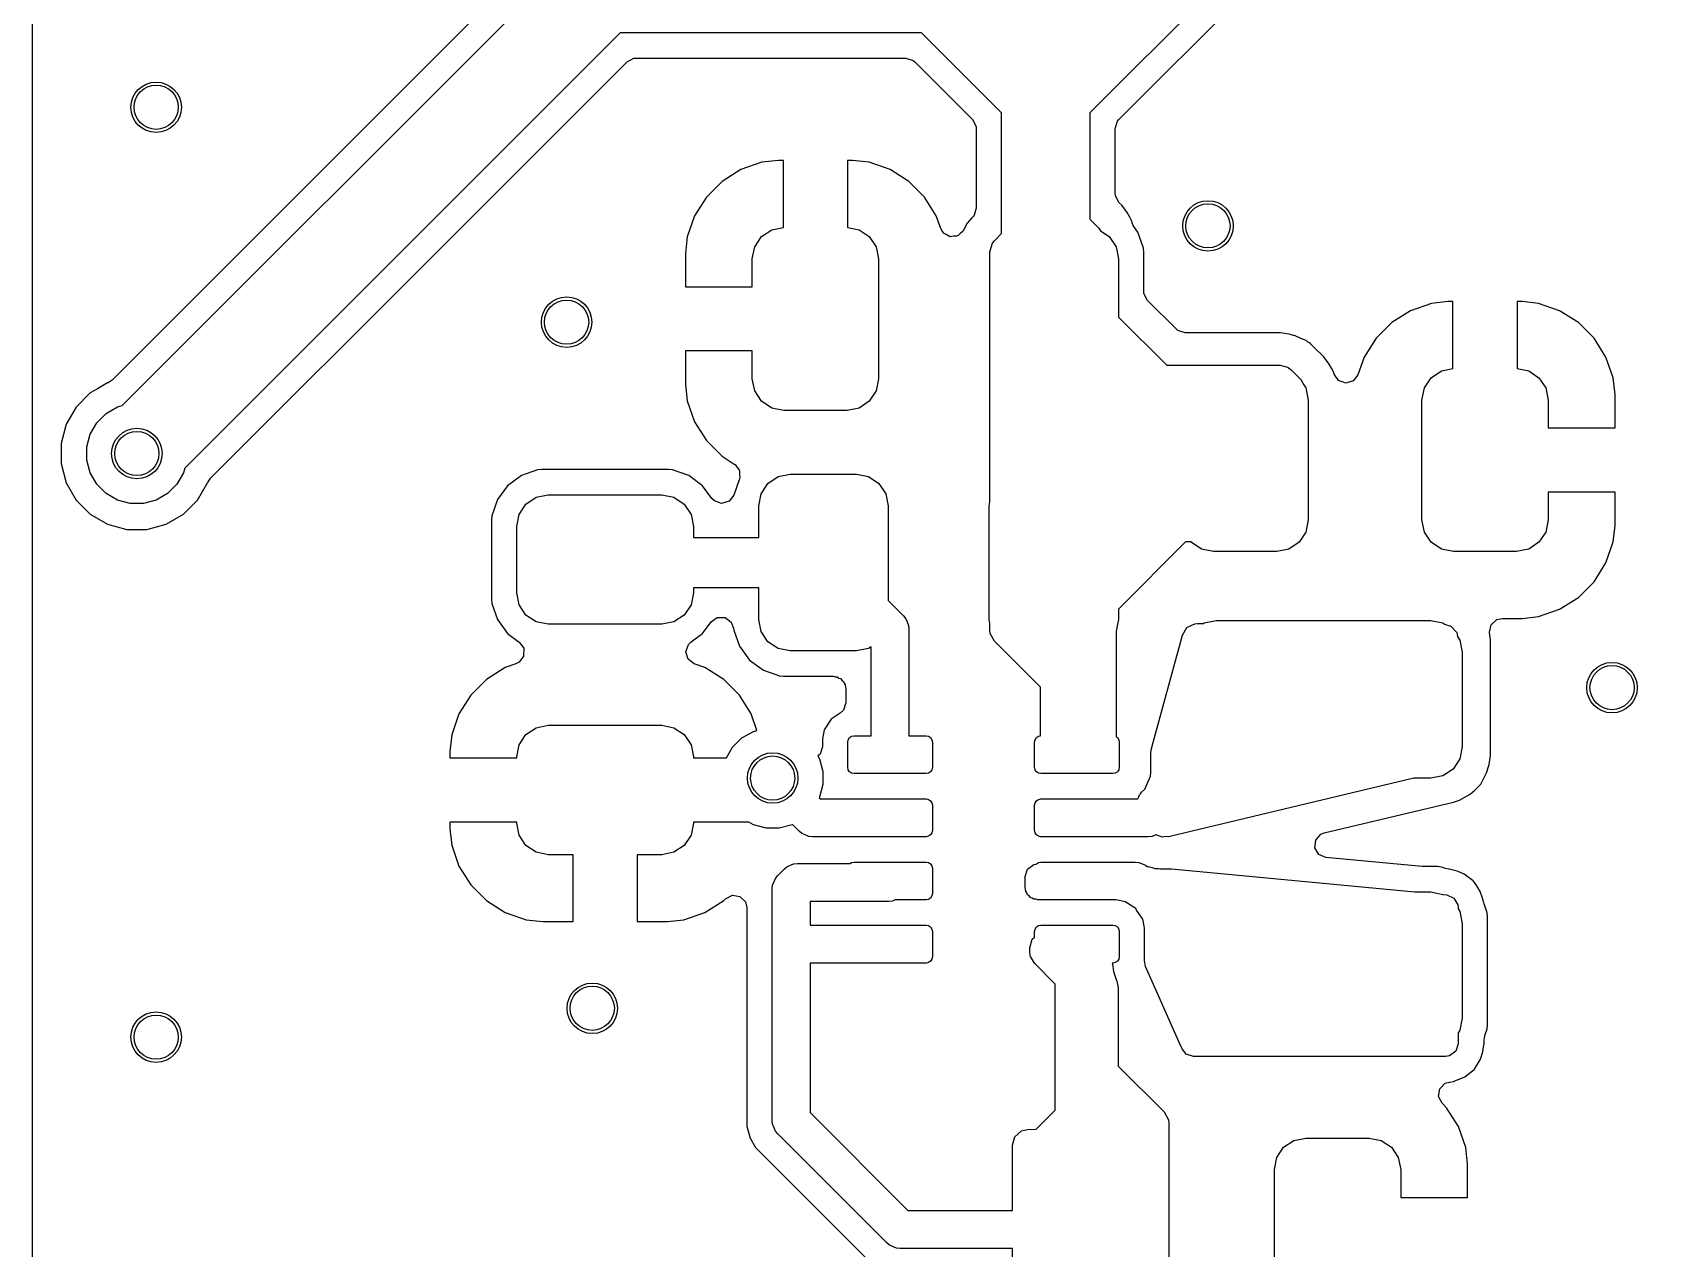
# Model space of a CAD drawing. Extents: x 0.23 to 2.97, y 0.23 to 2.17.
# Drawn here: x 1.935 to 2.44, y 1.205 to 1.584 of the extents above; entities that cross this region are included whole.
import ezdxf

# ---------------------------------------------------------------- set-up
doc = ezdxf.new("R2010")
doc.units = 0
doc.header["$MEASUREMENT"] = 0
doc.layers.add('BLACK', color=7, linetype='CONTINUOUS')

msp = doc.modelspace()

# ---------------------------------------------------------------- linework, layer by layer
at = {"layer": 'BLACK', "linetype": 'CONTINUOUS'}
for p, q in [((2.43274, 1.72684), (2.2652, 1.55929)), ((2.27423, 1.55716), (2.44034, 1.72328)), ((1.93541, 1.33807), (1.93541, 1.60643)), ((2.08837, 1.60402), (1.96029, 1.47594)), ((1.96346, 1.46795), (2.0974, 1.60189)), ((2.11871, 1.58422), (1.98295, 1.44846)), ((2.21271, 1.58422), (2.11871, 1.58422)), ((2.23764, 1.55929), (2.21271, 1.58422)), ((2.12084, 1.57519), (2.12298, 1.57628)), ((2.12298, 1.57628), (2.12359, 1.57633)), ((2.12359, 1.57633), (2.20783, 1.57633)), ((2.20783, 1.57633), (2.21012, 1.57558)), ((2.21012, 1.57558), (2.21058, 1.57519)), ((2.06108, 1.51543), (2.12084, 1.57519)), ((2.21058, 1.57519), (2.2286, 1.55716)), ((2.2286, 1.55716), (2.2297, 1.55502)), ((2.23764, 1.52159), (2.23764, 1.55929)), ((2.2652, 1.55929), (2.2652, 1.52613)), ((2.27309, 1.55441), (2.27383, 1.5567)), ((2.27383, 1.5567), (2.27423, 1.55716)), ((2.2297, 1.55502), (2.22974, 1.55441)), ((2.22974, 1.55441), (2.22974, 1.52954)), ((2.27309, 1.53407), (2.27309, 1.55441)), ((2.15635, 1.54154), (2.15049, 1.53786)), ((2.16288, 1.54383), (2.15635, 1.54154)), ((2.16803, 1.54441), (2.16288, 1.54383)), ((2.16288, 1.54383), (2.16288, 1.54383)), ((2.1696, 1.54441), (2.16803, 1.54441)), ((2.1696, 1.52351), (2.1696, 1.54441)), ((2.1696, 1.54441), (2.1696, 1.54441)), ((2.19117, 1.54441), (2.1896, 1.54441)), ((2.1896, 1.54441), (2.1896, 1.54441)), ((2.1896, 1.54441), (2.1896, 1.52351)), ((2.19632, 1.54383), (2.19117, 1.54441)), ((2.20285, 1.54154), (2.19632, 1.54383)), ((2.19632, 1.54383), (2.19632, 1.54383)), ((2.20871, 1.53786), (2.20285, 1.54154)), ((2.15049, 1.53786), (2.14559, 1.53297)), ((2.2136, 1.53297), (2.20871, 1.53786)), ((2.20871, 1.53786), (2.20871, 1.53786)), ((2.14559, 1.53297), (2.14191, 1.52711)), ((2.21728, 1.52711), (2.2136, 1.53297)), ((2.27314, 1.53346), (2.27309, 1.53407)), ((2.27423, 1.53132), (2.27314, 1.53346)), ((2.27512, 1.53043), (2.27423, 1.53132)), ((2.27683, 1.52814), (2.27512, 1.53043)), ((2.14191, 1.52711), (2.13963, 1.52058)), ((2.21865, 1.52319), (2.21728, 1.52711)), ((2.2276, 1.52569), (2.22694, 1.52488)), ((2.22832, 1.5265), (2.2276, 1.52569)), ((2.22885, 1.52703), (2.22832, 1.5265)), ((2.22905, 1.52731), (2.22885, 1.52703)), ((2.22974, 1.52954), (2.22905, 1.52731)), ((2.2652, 1.52613), (2.268, 1.52332)), ((2.27759, 1.52676), (2.27683, 1.52814)), ((2.27683, 1.52814), (2.27683, 1.52814)), ((2.27815, 1.52573), (2.27759, 1.52676)), ((2.2785, 1.52461), (2.27815, 1.52573)), ((2.13963, 1.52058), (2.13905, 1.51543)), ((2.13963, 1.52058), (2.13963, 1.52058)), ((2.16066, 1.51747), (2.1628, 1.52066)), ((2.1628, 1.52066), (2.16599, 1.52279)), ((2.16599, 1.52279), (2.1696, 1.52351)), ((2.1896, 1.52351), (2.19321, 1.52279)), ((2.19321, 1.52279), (2.1964, 1.52066)), ((2.1964, 1.52066), (2.19853, 1.51747)), ((2.21911, 1.52245), (2.21865, 1.52319)), ((2.21923, 1.52212), (2.21911, 1.52245)), ((2.21939, 1.52201), (2.21923, 1.52212)), ((2.21955, 1.52175), (2.21939, 1.52201)), ((2.22041, 1.5213), (2.21955, 1.52175)), ((2.22121, 1.52075), (2.22041, 1.5213)), ((2.22146, 1.52075), (2.22121, 1.52075)), ((2.22168, 1.52064), (2.22146, 1.52075)), ((2.22264, 1.52078), (2.22168, 1.52064)), ((2.22362, 1.5208), (2.22264, 1.52078)), ((2.22382, 1.52095), (2.22362, 1.5208)), ((2.22407, 1.52099), (2.22382, 1.52095)), ((2.22476, 1.52167), (2.22407, 1.52099)), ((2.22553, 1.52226), (2.22476, 1.52167)), ((2.22567, 1.52246), (2.22553, 1.52226)), ((2.22694, 1.52488), (2.22567, 1.52246)), ((2.23543, 1.51938), (2.23764, 1.52159)), ((2.268, 1.52332), (2.26845, 1.5225)), ((2.26845, 1.5225), (2.2712, 1.52066)), ((2.2712, 1.52066), (2.27334, 1.51747)), ((2.27867, 1.52428), (2.2785, 1.52461)), ((2.27868, 1.52413), (2.27867, 1.52428)), ((2.27885, 1.52378), (2.27868, 1.52413)), ((2.2801, 1.52208), (2.27885, 1.52378)), ((2.28103, 1.51943), (2.2801, 1.52208)), ((1.99094, 1.44529), (2.06108, 1.51543)), ((2.13905, 1.51543), (2.13905, 1.505)), ((2.15991, 1.5137), (2.16066, 1.51747)), ((2.19853, 1.51747), (2.19928, 1.5137)), ((2.234, 1.51593), (2.23477, 1.51857)), ((2.234, 1.43798), (2.234, 1.51593)), ((2.23477, 1.51857), (2.23543, 1.51938)), ((2.27334, 1.51747), (2.27409, 1.5137)), ((2.28187, 1.51704), (2.28103, 1.51943)), ((2.28198, 1.51584), (2.28187, 1.51704)), ((2.28198, 1.50353), (2.28198, 1.51584)), ((2.28198, 1.51584), (2.28198, 1.51584)), ((2.15991, 1.505), (2.15991, 1.5137)), ((2.19928, 1.5137), (2.19928, 1.4763)), ((2.27409, 1.5137), (2.27409, 1.49558)), ((2.13905, 1.505), (2.13905, 1.505)), ((2.13905, 1.505), (2.15991, 1.505)), ((2.28203, 1.50292), (2.28198, 1.50353)), ((2.28312, 1.50077), (2.28203, 1.50292)), ((2.29214, 1.49175), (2.28312, 1.50077)), ((2.37168, 1.49983), (2.36515, 1.49754)), ((2.37683, 1.50041), (2.37168, 1.49983)), ((2.37168, 1.49983), (2.37168, 1.49983)), ((2.3784, 1.50041), (2.37683, 1.50041)), ((2.3784, 1.47951), (2.3784, 1.50041)), ((2.3784, 1.50041), (2.3784, 1.50041)), ((2.39997, 1.50041), (2.3984, 1.50041)), ((2.3984, 1.50041), (2.3984, 1.50041)), ((2.3984, 1.50041), (2.3984, 1.47951)), ((2.40512, 1.49983), (2.39997, 1.50041)), ((2.41165, 1.49754), (2.40512, 1.49983)), ((2.40512, 1.49983), (2.40512, 1.49983)), ((2.27409, 1.49558), (2.28912, 1.48055)), ((2.36515, 1.49754), (2.35929, 1.49386)), ((2.41751, 1.49386), (2.41165, 1.49754)), ((2.29261, 1.49135), (2.29214, 1.49175)), ((2.2949, 1.49061), (2.29261, 1.49135)), ((2.3245, 1.49061), (2.2949, 1.49061)), ((2.32733, 1.4902), (2.3245, 1.49061)), ((2.3245, 1.49061), (2.3245, 1.49061)), ((2.32801, 1.49), (2.32733, 1.4902)), ((2.32733, 1.4902), (2.32733, 1.4902)), ((2.32828, 1.48993), (2.32801, 1.49)), ((2.32863, 1.48986), (2.32828, 1.48993)), ((2.32898, 1.48978), (2.32863, 1.48986)), ((2.3292, 1.48969), (2.32898, 1.48978)), ((2.32898, 1.48978), (2.32898, 1.48978)), ((2.32985, 1.4894), (2.3292, 1.48969)), ((2.3292, 1.48969), (2.3292, 1.48969)), ((2.35929, 1.49386), (2.3544, 1.48897)), ((2.42241, 1.48897), (2.41751, 1.49386)), ((2.41751, 1.49386), (2.41751, 1.49386)), ((2.15991, 1.485), (2.13905, 1.485)), ((2.13905, 1.485), (2.13905, 1.485)), ((2.13905, 1.485), (2.13905, 1.47457)), ((2.15991, 1.4763), (2.15991, 1.485)), ((2.32987, 1.48946), (2.32985, 1.4894)), ((2.32997, 1.48943), (2.32987, 1.48946)), ((2.33086, 1.48896), (2.32997, 1.48943)), ((2.33099, 1.48891), (2.33086, 1.48896)), ((2.33257, 1.48822), (2.33099, 1.48891)), ((2.33099, 1.48891), (2.33099, 1.48891)), ((2.33287, 1.48801), (2.33257, 1.48822)), ((2.33257, 1.48822), (2.33257, 1.48822)), ((2.33295, 1.48794), (2.33287, 1.48801)), ((2.33287, 1.48801), (2.33287, 1.48801)), ((2.33303, 1.48789), (2.33295, 1.48794)), ((2.33329, 1.48772), (2.33303, 1.48789)), ((2.33329, 1.48771), (2.33329, 1.48772)), ((2.33345, 1.48761), (2.33329, 1.48771)), ((2.33382, 1.48731), (2.33345, 1.48761)), ((2.33345, 1.48761), (2.33345, 1.48761)), ((2.33407, 1.48711), (2.33382, 1.48731)), ((2.33425, 1.48697), (2.33407, 1.48711)), ((2.33407, 1.48711), (2.33407, 1.48711)), ((2.33426, 1.48695), (2.33425, 1.48697)), ((2.33425, 1.48697), (2.33425, 1.48697)), ((2.33472, 1.48654), (2.33426, 1.48695)), ((2.33426, 1.48695), (2.33426, 1.48695)), ((2.33506, 1.48623), (2.33472, 1.48654)), ((2.33811, 1.48319), (2.33506, 1.48623)), ((2.3544, 1.48897), (2.35072, 1.48311)), ((2.42609, 1.48311), (2.42241, 1.48897)), ((2.28912, 1.48055), (2.3245, 1.48055)), ((2.3245, 1.48055), (2.32566, 1.48021)), ((2.32566, 1.48021), (2.32684, 1.47995)), ((2.32684, 1.47995), (2.32703, 1.47981)), ((2.32703, 1.47981), (2.32714, 1.47978)), ((2.32714, 1.47978), (2.32795, 1.47912)), ((2.33982, 1.4809), (2.33811, 1.48319)), ((2.33811, 1.48319), (2.33811, 1.48319)), ((2.33811, 1.48319), (2.33811, 1.48319)), ((2.34054, 1.47959), (2.33982, 1.4809)), ((2.33982, 1.4809), (2.33982, 1.4809)), ((2.34114, 1.47848), (2.34054, 1.47959)), ((2.35072, 1.48311), (2.34878, 1.47758)), ((2.37479, 1.47879), (2.3784, 1.47951)), ((2.3984, 1.47951), (2.40201, 1.47879)), ((2.42837, 1.47658), (2.42609, 1.48311)), ((1.95887, 1.47503), (1.95573, 1.47321)), ((1.95902, 1.47509), (1.95887, 1.47503)), ((1.96029, 1.47594), (1.95902, 1.47509)), ((2.13905, 1.47457), (2.13963, 1.46942)), ((2.16066, 1.47253), (2.15991, 1.4763)), ((2.19928, 1.4763), (2.19853, 1.47253)), ((2.32795, 1.47912), (2.331, 1.47608)), ((2.331, 1.47608), (2.33191, 1.47441)), ((2.33191, 1.47441), (2.33253, 1.47347)), ((2.34138, 1.47771), (2.34114, 1.47848)), ((2.34274, 1.47577), (2.34138, 1.47771)), ((2.34502, 1.47498), (2.34274, 1.47577)), ((2.34732, 1.47567), (2.34502, 1.47498)), ((2.34878, 1.47758), (2.34732, 1.47567)), ((2.36947, 1.47347), (2.3716, 1.47666)), ((2.3716, 1.47666), (2.37479, 1.47879)), ((2.40201, 1.47879), (2.4052, 1.47666)), ((2.4052, 1.47666), (2.40734, 1.47347)), ((2.42895, 1.47143), (2.42837, 1.47658)), ((2.42837, 1.47658), (2.42837, 1.47658)), ((1.95348, 1.47192), (1.94908, 1.46752)), ((1.95573, 1.47321), (1.95348, 1.47192)), ((2.13963, 1.46942), (2.13963, 1.46942)), ((2.13963, 1.46942), (2.14191, 1.46289)), ((2.1628, 1.46934), (2.16066, 1.47253)), ((2.19853, 1.47253), (2.1964, 1.46934)), ((2.33253, 1.47347), (2.33328, 1.4697)), ((2.33328, 1.4697), (2.33328, 1.4323)), ((2.36872, 1.4697), (2.36947, 1.47347)), ((2.36872, 1.4323), (2.36872, 1.4697)), ((2.40734, 1.47347), (2.40809, 1.4697)), ((2.40809, 1.4697), (2.40809, 1.461)), ((2.42895, 1.461), (2.42895, 1.47143)), ((2.42895, 1.47143), (2.42895, 1.47143)), ((1.94908, 1.46752), (1.94597, 1.46213)), ((1.95551, 1.46259), (1.95841, 1.46549)), ((1.95841, 1.46549), (1.96197, 1.46755)), ((1.96197, 1.46755), (1.96346, 1.46795)), ((2.16599, 1.46721), (2.1628, 1.46934)), ((2.16976, 1.46646), (2.16599, 1.46721)), ((2.18944, 1.46646), (2.16976, 1.46646)), ((2.19321, 1.46721), (2.18944, 1.46646)), ((2.1964, 1.46934), (2.19321, 1.46721)), ((1.94597, 1.46213), (1.94436, 1.45611)), ((1.95345, 1.45903), (1.95551, 1.46259)), ((2.14191, 1.46289), (2.14559, 1.45703)), ((2.40809, 1.461), (2.42895, 1.461)), ((2.42895, 1.461), (2.42895, 1.461)), ((1.94436, 1.45611), (1.94436, 1.44989)), ((1.95239, 1.45506), (1.95345, 1.45903)), ((1.95239, 1.45094), (1.95239, 1.45506)), ((2.14559, 1.45703), (2.15049, 1.45214)), ((1.94436, 1.44989), (1.94597, 1.44387)), ((1.95345, 1.44697), (1.95239, 1.45094)), ((2.15049, 1.45214), (2.15049, 1.45214)), ((2.15049, 1.45214), (2.1543, 1.44974)), ((2.1543, 1.44974), (2.15441, 1.44961)), ((2.15441, 1.44961), (2.15459, 1.44955)), ((2.15459, 1.44955), (2.15518, 1.44869)), ((1.95551, 1.44341), (1.95345, 1.44697)), ((1.98255, 1.44697), (1.98049, 1.44341)), ((1.98295, 1.44846), (1.98255, 1.44697)), ((1.99009, 1.44402), (1.99094, 1.44529)), ((2.0879, 1.44612), (2.0836, 1.44294)), ((2.09295, 1.44788), (2.0879, 1.44612)), ((2.09415, 1.448), (2.09295, 1.44788)), ((2.09295, 1.44788), (2.09295, 1.44788)), ((2.13385, 1.448), (2.09415, 1.448)), ((2.09415, 1.448), (2.09415, 1.448)), ((2.13505, 1.44788), (2.13385, 1.448)), ((2.13385, 1.448), (2.13385, 1.448)), ((2.1401, 1.44612), (2.13505, 1.44788)), ((2.13505, 1.44788), (2.13505, 1.44788)), ((2.1444, 1.44294), (2.1401, 1.44612)), ((2.1559, 1.44516), (2.15411, 1.44004)), ((2.15518, 1.44869), (2.15584, 1.4479)), ((2.15584, 1.4479), (2.15585, 1.44771)), ((2.15585, 1.44771), (2.15596, 1.44757)), ((2.156, 1.44549), (2.1559, 1.44516)), ((2.15596, 1.44757), (2.15593, 1.44653)), ((2.15593, 1.44653), (2.156, 1.44549)), ((2.16478, 1.44368), (2.16797, 1.44581)), ((2.16797, 1.44581), (2.17174, 1.44656)), ((2.17174, 1.44656), (2.19241, 1.44656)), ((2.19241, 1.44656), (2.19618, 1.44581)), ((2.19618, 1.44581), (2.19937, 1.44368)), ((1.94597, 1.44387), (1.94908, 1.43848)), ((1.95841, 1.44051), (1.95551, 1.44341)), ((1.96197, 1.43845), (1.95841, 1.44051)), ((1.97759, 1.44051), (1.97403, 1.43845)), ((1.98049, 1.44341), (1.97759, 1.44051)), ((1.98692, 1.43848), (1.99003, 1.44387)), ((1.99003, 1.44387), (1.99009, 1.44402)), ((1.99003, 1.44387), (1.99003, 1.44387)), ((2.0836, 1.44294), (2.08043, 1.43864)), ((2.0836, 1.44294), (2.0836, 1.44294)), ((2.08932, 1.43722), (2.09252, 1.43935)), ((2.09252, 1.43935), (2.09628, 1.4401)), ((2.09628, 1.4401), (2.13172, 1.4401)), ((2.13172, 1.4401), (2.13548, 1.43935)), ((2.13548, 1.43935), (2.13868, 1.43722)), ((2.1473, 1.43902), (2.1444, 1.44294)), ((2.1444, 1.44294), (2.1444, 1.44294)), ((2.1444, 1.44294), (2.1444, 1.44294)), ((2.1444, 1.44294), (2.1444, 1.44294)), ((2.1444, 1.44294), (2.1444, 1.44294)), ((2.15411, 1.44004), (2.15265, 1.43813)), ((2.1619, 1.43672), (2.16265, 1.44048)), ((2.16265, 1.44048), (2.16478, 1.44368)), ((2.19937, 1.44368), (2.2015, 1.44048)), ((2.2015, 1.44048), (2.20225, 1.43672)), ((2.42895, 1.441), (2.40809, 1.441)), ((2.40809, 1.441), (2.40809, 1.4323)), ((2.42895, 1.43057), (2.42895, 1.441)), ((2.42895, 1.441), (2.42895, 1.441)), ((1.94908, 1.43848), (1.95348, 1.43408)), ((1.95348, 1.43408), (1.95887, 1.43097)), ((1.96594, 1.43739), (1.96197, 1.43845)), ((1.97006, 1.43739), (1.96594, 1.43739)), ((1.97403, 1.43845), (1.97006, 1.43739)), ((1.97713, 1.43097), (1.98252, 1.43408)), ((1.98252, 1.43408), (1.98692, 1.43848)), ((2.08043, 1.43864), (2.07866, 1.43359)), ((2.08644, 1.43026), (2.08719, 1.43403)), ((2.08719, 1.43403), (2.08932, 1.43722)), ((2.13868, 1.43722), (2.14081, 1.43403)), ((2.14081, 1.43403), (2.14156, 1.43026)), ((2.14807, 1.43823), (2.1473, 1.43902)), ((2.15035, 1.43743), (2.14807, 1.43823)), ((2.15265, 1.43813), (2.15035, 1.43743)), ((2.1619, 1.42687), (2.1619, 1.43672)), ((2.20225, 1.43672), (2.20225, 1.40717)), ((2.23375, 1.43672), (2.234, 1.43798)), ((2.23375, 1.40128), (2.23375, 1.43672)), ((1.95887, 1.43097), (1.96489, 1.42936)), ((1.96489, 1.42936), (1.96489, 1.42936)), ((1.96489, 1.42936), (1.97111, 1.42936)), ((1.97111, 1.42936), (1.97713, 1.43097)), ((1.97111, 1.42936), (1.97111, 1.42936)), ((2.07866, 1.43359), (2.07855, 1.4324)), ((2.07855, 1.4324), (2.07855, 1.40745)), ((2.07866, 1.43359), (2.07866, 1.43359)), ((2.08644, 1.40959), (2.08644, 1.43026)), ((2.14156, 1.43026), (2.14156, 1.42687)), ((2.33328, 1.4323), (2.33253, 1.42853)), ((2.36947, 1.42853), (2.36872, 1.4323)), ((2.40809, 1.4323), (2.40734, 1.42853)), ((2.42837, 1.42542), (2.42895, 1.43057)), ((2.42895, 1.43057), (2.42895, 1.43057)), ((2.14156, 1.42687), (2.1619, 1.42687)), ((2.29502, 1.42543), (2.2741, 1.40451)), ((2.29673, 1.42543), (2.29502, 1.42543)), ((2.2968, 1.42534), (2.29673, 1.42543)), ((2.29999, 1.42321), (2.2968, 1.42534)), ((2.3304, 1.42534), (2.32721, 1.42321)), ((2.33253, 1.42853), (2.3304, 1.42534)), ((2.3716, 1.42534), (2.36947, 1.42853)), ((2.37479, 1.42321), (2.3716, 1.42534)), ((2.4052, 1.42534), (2.40201, 1.42321)), ((2.40734, 1.42853), (2.4052, 1.42534)), ((2.42609, 1.41889), (2.42837, 1.42542)), ((2.42837, 1.42542), (2.42837, 1.42542)), ((2.30376, 1.42246), (2.29999, 1.42321)), ((2.32344, 1.42246), (2.30376, 1.42246)), ((2.32721, 1.42321), (2.32344, 1.42246)), ((2.37856, 1.42246), (2.37479, 1.42321)), ((2.39824, 1.42246), (2.37856, 1.42246)), ((2.40201, 1.42321), (2.39824, 1.42246)), ((2.42241, 1.41303), (2.42609, 1.41889)), ((2.08719, 1.40582), (2.08644, 1.40959)), ((2.14156, 1.40959), (2.14081, 1.40582)), ((2.1619, 1.41113), (2.14156, 1.41113)), ((2.14156, 1.41113), (2.14156, 1.40959)), ((2.1619, 1.40128), (2.1619, 1.41113)), ((2.41751, 1.40814), (2.42241, 1.41303)), ((2.07855, 1.40745), (2.07866, 1.40626)), ((2.07866, 1.40626), (2.07866, 1.40626)), ((2.07866, 1.40626), (2.08043, 1.40121)), ((2.08932, 1.40263), (2.08719, 1.40582)), ((2.14081, 1.40582), (2.13868, 1.40263)), ((2.20225, 1.40717), (2.20704, 1.40238)), ((2.2741, 1.40451), (2.2741, 1.40128)), ((2.40512, 1.40217), (2.41165, 1.40446)), ((2.41165, 1.40446), (2.41751, 1.40814)), ((2.08043, 1.40121), (2.0836, 1.39691)), ((2.09252, 1.4005), (2.08932, 1.40263)), ((2.09628, 1.39975), (2.09252, 1.4005)), ((2.13172, 1.39975), (2.09628, 1.39975)), ((2.13548, 1.4005), (2.13172, 1.39975)), ((2.13868, 1.40263), (2.13548, 1.4005)), ((2.1444, 1.39691), (2.14704, 1.40049)), ((2.14704, 1.40049), (2.149, 1.40189)), ((2.149, 1.40189), (2.15141, 1.40187)), ((2.15141, 1.40187), (2.15335, 1.40044)), ((2.15335, 1.40044), (2.15406, 1.39854)), ((2.16265, 1.39752), (2.1619, 1.40128)), ((2.20704, 1.40238), (2.20778, 1.40149)), ((2.20778, 1.40149), (2.20819, 1.4005)), ((2.20819, 1.4005), (2.20866, 1.39936)), ((2.20866, 1.39936), (2.20877, 1.39821)), ((2.234, 1.40002), (2.23375, 1.40128)), ((2.234, 1.39793), (2.234, 1.40002)), ((2.2741, 1.40128), (2.27337, 1.3976)), ((2.29402, 1.3964), (2.29546, 1.39875)), ((2.29546, 1.39875), (2.29794, 1.39994)), ((2.29794, 1.39994), (2.29873, 1.4)), ((2.29873, 1.4), (2.3005, 1.4)), ((2.3005, 1.4), (2.30077, 1.40018)), ((2.30077, 1.40018), (2.30454, 1.40093)), ((2.30454, 1.40093), (2.37146, 1.40093)), ((2.37146, 1.40093), (2.37523, 1.40018)), ((2.37523, 1.40018), (2.3758, 1.3998)), ((2.3758, 1.3998), (2.37776, 1.39922)), ((2.37776, 1.39922), (2.37956, 1.39715)), ((2.38983, 1.39728), (2.39032, 1.39963)), ((2.39032, 1.39963), (2.39211, 1.40125)), ((2.39211, 1.40125), (2.3937, 1.40159)), ((2.3937, 1.40159), (2.39997, 1.40159)), ((2.39997, 1.40159), (2.40512, 1.40217)), ((2.39997, 1.40159), (2.39997, 1.40159)), ((2.40512, 1.40217), (2.40512, 1.40217)), ((2.0836, 1.39691), (2.0836, 1.39691)), ((2.0836, 1.39691), (2.0836, 1.39691)), ((2.0836, 1.39691), (2.0836, 1.39691)), ((2.0836, 1.39691), (2.0836, 1.39691)), ((2.0836, 1.39691), (2.08723, 1.39423)), ((2.08723, 1.39423), (2.08863, 1.39227)), ((2.13999, 1.39346), (2.14077, 1.39423)), ((2.14077, 1.39423), (2.14167, 1.39489)), ((2.14167, 1.39489), (2.1444, 1.39691)), ((2.15406, 1.39854), (2.15412, 1.39795)), ((2.15412, 1.39795), (2.15412, 1.39795)), ((2.15412, 1.39795), (2.15588, 1.3929)), ((2.16478, 1.39432), (2.16265, 1.39752)), ((2.16797, 1.39219), (2.16478, 1.39432)), ((2.20877, 1.39821), (2.20877, 1.36499)), ((2.23411, 1.39689), (2.234, 1.39793)), ((2.23543, 1.39448), (2.23411, 1.39689)), ((2.24975, 1.38016), (2.23543, 1.39448)), ((2.27337, 1.3976), (2.27337, 1.36466)), ((2.28436, 1.36098), (2.29402, 1.3964)), ((2.37956, 1.39715), (2.37982, 1.39596)), ((2.37982, 1.39596), (2.38056, 1.39485)), ((2.38056, 1.39485), (2.38131, 1.39109)), ((2.38983, 1.39726), (2.38983, 1.39728)), ((2.39002, 1.3955), (2.38983, 1.39726)), ((2.38983, 1.39726), (2.38983, 1.39726)), ((2.39006, 1.39512), (2.39002, 1.3955)), ((2.39006, 1.35886), (2.39006, 1.39512)), ((2.08861, 1.38986), (2.08718, 1.38792)), ((2.08863, 1.39227), (2.08861, 1.38986)), ((2.13919, 1.39118), (2.13999, 1.39346)), ((2.13988, 1.38887), (2.13919, 1.39118)), ((2.1418, 1.38742), (2.13988, 1.38887)), ((2.15588, 1.3929), (2.15906, 1.3886)), ((2.15906, 1.3886), (2.15906, 1.3886)), ((2.15906, 1.3886), (2.15906, 1.3886)), ((2.15906, 1.3886), (2.15906, 1.3886)), ((2.15906, 1.3886), (2.15906, 1.3886)), ((2.15906, 1.3886), (2.16336, 1.38543)), ((2.17174, 1.39144), (2.16797, 1.39219)), ((2.19241, 1.39144), (2.17174, 1.39144)), ((2.19618, 1.39219), (2.19241, 1.39144)), ((2.19696, 1.39271), (2.19618, 1.39219)), ((2.19696, 1.36499), (2.19696, 1.39271)), ((2.38131, 1.39109), (2.38131, 1.36156)), ((2.08288, 1.38625), (2.07702, 1.38257)), ((2.0862, 1.38742), (2.08288, 1.38625)), ((2.08718, 1.38792), (2.0862, 1.38742)), ((2.14512, 1.38625), (2.1418, 1.38742)), ((2.15098, 1.38257), (2.14512, 1.38625)), ((2.16336, 1.38543), (2.16336, 1.38543)), ((2.16336, 1.38543), (2.16336, 1.38543)), ((2.16336, 1.38543), (2.16841, 1.38366)), ((2.16841, 1.38366), (2.1696, 1.38355)), ((2.1696, 1.38355), (2.1696, 1.38355)), ((2.1696, 1.38355), (2.1696, 1.38355)), ((2.1696, 1.38355), (2.18517, 1.38355)), ((2.18517, 1.38355), (2.18576, 1.38336)), ((2.07702, 1.38257), (2.07212, 1.37768)), ((2.15588, 1.37768), (2.15098, 1.38257)), ((2.15098, 1.38257), (2.15098, 1.38257)), ((2.18576, 1.38336), (2.18637, 1.38336)), ((2.18637, 1.38336), (2.18687, 1.38299)), ((2.18687, 1.38299), (2.18746, 1.3828)), ((2.18746, 1.3828), (2.18782, 1.3823)), ((2.18782, 1.3823), (2.18832, 1.38194)), ((2.18832, 1.38194), (2.18851, 1.38135)), ((2.18851, 1.38135), (2.18888, 1.38085)), ((2.18888, 1.38085), (2.18907, 1.37965)), ((2.18907, 1.37965), (2.18907, 1.37524)), ((2.24975, 1.36496), (2.24975, 1.38016)), ((2.07212, 1.37768), (2.06844, 1.37182)), ((2.15956, 1.37182), (2.15588, 1.37768)), ((2.18907, 1.37524), (2.18832, 1.37295)), ((2.06844, 1.37182), (2.06616, 1.36529)), ((2.16136, 1.36666), (2.15956, 1.37182)), ((2.18454, 1.37013), (2.18236, 1.36687)), ((2.18733, 1.372), (2.18454, 1.37013)), ((2.18454, 1.37013), (2.18454, 1.37013)), ((2.18832, 1.37295), (2.18733, 1.372)), ((2.06616, 1.36529), (2.06557, 1.36013)), ((2.06616, 1.36529), (2.06616, 1.36529)), ((2.08719, 1.36218), (2.08932, 1.36537)), ((2.08932, 1.36537), (2.09252, 1.3675)), ((2.09252, 1.3675), (2.09628, 1.36825)), ((2.09628, 1.36825), (2.13172, 1.36825)), ((2.13172, 1.36825), (2.13548, 1.3675)), ((2.13548, 1.3675), (2.13868, 1.36537)), ((2.13868, 1.36537), (2.14081, 1.36218)), ((2.15377, 1.3614), (2.15668, 1.36431)), ((2.15668, 1.36431), (2.16024, 1.36636)), ((2.16024, 1.36636), (2.16136, 1.36666)), ((2.18236, 1.36687), (2.18178, 1.36399)), ((2.18178, 1.36399), (2.18178, 1.36399)), ((2.18178, 1.36399), (2.18178, 1.36154)), ((2.18236, 1.36687), (2.18236, 1.36687)), ((2.18968, 1.36302), (2.18983, 1.36377)), ((2.18983, 1.36377), (2.19025, 1.36441)), ((2.19025, 1.36441), (2.19089, 1.36484)), ((2.19089, 1.36484), (2.19165, 1.36499)), ((2.19165, 1.36499), (2.19696, 1.36499)), ((2.20877, 1.36499), (2.21409, 1.36499)), ((2.21409, 1.36499), (2.21484, 1.36484)), ((2.21484, 1.36484), (2.21548, 1.36441)), ((2.21548, 1.36441), (2.21591, 1.36377)), ((2.21591, 1.36377), (2.21606, 1.36302)), ((2.24794, 1.36302), (2.24809, 1.36377)), ((2.24809, 1.36377), (2.24852, 1.36441)), ((2.24852, 1.36441), (2.24916, 1.36484)), ((2.24916, 1.36484), (2.24975, 1.36496)), ((2.27337, 1.36466), (2.27375, 1.36441)), ((2.27375, 1.36441), (2.27417, 1.36377)), ((2.27417, 1.36377), (2.27432, 1.36302)), ((2.06557, 1.36013), (2.06557, 1.35807)), ((2.08644, 1.35841), (2.08719, 1.36218)), ((2.08644, 1.35807), (2.08644, 1.35841)), ((2.14081, 1.36218), (2.14156, 1.35841)), ((2.14156, 1.35841), (2.14156, 1.35807)), ((2.15185, 1.35807), (2.15377, 1.3614)), ((2.18104, 1.35925), (2.18031, 1.35872)), ((2.18031, 1.35872), (2.18081, 1.35784)), ((2.18178, 1.36154), (2.18104, 1.35925)), ((2.18968, 1.35515), (2.18968, 1.36302)), ((2.21606, 1.36302), (2.21606, 1.35515)), ((2.24794, 1.35515), (2.24794, 1.36302)), ((2.27432, 1.36302), (2.27432, 1.35515)), ((2.28418, 1.35969), (2.28436, 1.36098)), ((2.28418, 1.35338), (2.28418, 1.35969)), ((2.38131, 1.36156), (2.38056, 1.35779)), ((2.38995, 1.35807), (2.39006, 1.35886)), ((2.06557, 1.35807), (2.06557, 1.35807)), ((2.06557, 1.35807), (2.08644, 1.35807)), ((2.14156, 1.35807), (2.15185, 1.35807)), ((2.18081, 1.35784), (2.18188, 1.35387)), ((2.18188, 1.35387), (2.18188, 1.34976)), ((2.18983, 1.35439), (2.18968, 1.35515)), ((2.19025, 1.35375), (2.18983, 1.35439)), ((2.19089, 1.35333), (2.19025, 1.35375)), ((2.19165, 1.35318), (2.19089, 1.35333)), ((2.21484, 1.35333), (2.21409, 1.35318)), ((2.21548, 1.35375), (2.21484, 1.35333)), ((2.21591, 1.35439), (2.21548, 1.35375)), ((2.21606, 1.35515), (2.21591, 1.35439)), ((2.24809, 1.35439), (2.24794, 1.35515)), ((2.24852, 1.35375), (2.24809, 1.35439)), ((2.24916, 1.35333), (2.24852, 1.35375)), ((2.24991, 1.35318), (2.24916, 1.35333)), ((2.27311, 1.35333), (2.27235, 1.35318)), ((2.27375, 1.35375), (2.27311, 1.35333)), ((2.27417, 1.35439), (2.27375, 1.35375)), ((2.27432, 1.35515), (2.27417, 1.35439)), ((2.28407, 1.35239), (2.28418, 1.35338)), ((2.37842, 1.3546), (2.37523, 1.35247)), ((2.38056, 1.35779), (2.37842, 1.3546)), ((2.38706, 1.3499), (2.38888, 1.35338)), ((2.38888, 1.35338), (2.38965, 1.35602)), ((2.38965, 1.35602), (2.38995, 1.35807)), ((2.18188, 1.34976), (2.18081, 1.34579)), ((2.21409, 1.35318), (2.19165, 1.35318)), ((2.27235, 1.35318), (2.24991, 1.35318)), ((2.28131, 1.34737), (2.28228, 1.34834)), ((2.28228, 1.34834), (2.28407, 1.35239)), ((2.36621, 1.35172), (2.28964, 1.33349)), ((2.37146, 1.35172), (2.36621, 1.35172)), ((2.37523, 1.35247), (2.37146, 1.35172)), ((2.38519, 1.34807), (2.38581, 1.34861)), ((2.38581, 1.34861), (2.38706, 1.3499)), ((2.18081, 1.34579), (2.18075, 1.34568)), ((2.18075, 1.34568), (2.18113, 1.3453)), ((2.18113, 1.3453), (2.20287, 1.3453)), ((2.20287, 1.3453), (2.21409, 1.3453)), ((2.21409, 1.3453), (2.21484, 1.34515)), ((2.21484, 1.34515), (2.21548, 1.34473)), ((2.21548, 1.34473), (2.21591, 1.34409)), ((2.21591, 1.34409), (2.21606, 1.34333)), ((2.21606, 1.34333), (2.21606, 1.33546)), ((2.24794, 1.34333), (2.24809, 1.34409)), ((2.24794, 1.33546), (2.24794, 1.34333)), ((2.24809, 1.34409), (2.24852, 1.34473)), ((2.24852, 1.34473), (2.24916, 1.34515)), ((2.24916, 1.34515), (2.24991, 1.3453)), ((2.24991, 1.3453), (2.27235, 1.3453)), ((2.27235, 1.3453), (2.28011, 1.3453)), ((2.28011, 1.3453), (2.28046, 1.3459)), ((2.28046, 1.3459), (2.28063, 1.34652)), ((2.28063, 1.34652), (2.28101, 1.34686)), ((2.28101, 1.34686), (2.28131, 1.34737)), ((2.33826, 1.33472), (2.37858, 1.34432)), ((2.37858, 1.34432), (2.37952, 1.34459)), ((2.37952, 1.34459), (2.38042, 1.3449)), ((2.38042, 1.3449), (2.38373, 1.34681)), ((2.38373, 1.34681), (2.38519, 1.34807)), ((1.93541, 1.1335), (1.93541, 1.33807)), ((2.08644, 1.33807), (2.06557, 1.33807)), ((2.06557, 1.33807), (2.06557, 1.33807)), ((2.06557, 1.33807), (2.06557, 1.33601)), ((2.08644, 1.33774), (2.08644, 1.33807)), ((2.15883, 1.33807), (2.14156, 1.33807)), ((2.14156, 1.33807), (2.14156, 1.33774)), ((2.16024, 1.33726), (2.15883, 1.33807)), ((2.06557, 1.33601), (2.06616, 1.33086)), ((2.08719, 1.33397), (2.08644, 1.33774)), ((2.08932, 1.33078), (2.08719, 1.33397)), ((2.14081, 1.33397), (2.13868, 1.33078)), ((2.14156, 1.33774), (2.14081, 1.33397)), ((2.16421, 1.3362), (2.16024, 1.33726)), ((2.16832, 1.3362), (2.16421, 1.3362)), ((2.17229, 1.33726), (2.16832, 1.3362)), ((2.1724, 1.33733), (2.17229, 1.33726)), ((2.1745, 1.33522), (2.1724, 1.33733)), ((2.1754, 1.33449), (2.1745, 1.33522)), ((2.17639, 1.33408), (2.1754, 1.33449)), ((2.17753, 1.33361), (2.17639, 1.33408)), ((2.17868, 1.33349), (2.17753, 1.33361)), ((2.19165, 1.33349), (2.17868, 1.33349)), ((2.21409, 1.33349), (2.19165, 1.33349)), ((2.21484, 1.33364), (2.21409, 1.33349)), ((2.21548, 1.33407), (2.21484, 1.33364)), ((2.21591, 1.33471), (2.21548, 1.33407)), ((2.21606, 1.33546), (2.21591, 1.33471)), ((2.24809, 1.33471), (2.24794, 1.33546)), ((2.24852, 1.33407), (2.24809, 1.33471)), ((2.24916, 1.33364), (2.24852, 1.33407)), ((2.24991, 1.33349), (2.24916, 1.33364)), ((2.26113, 1.33349), (2.24991, 1.33349)), ((2.2834, 1.33349), (2.26113, 1.33349)), ((2.28455, 1.33361), (2.2834, 1.33349)), ((2.28569, 1.33408), (2.28455, 1.33361)), ((2.28584, 1.33414), (2.28569, 1.33408)), ((2.28607, 1.33401), (2.28584, 1.33414)), ((2.28663, 1.33381), (2.28607, 1.33401)), ((2.28689, 1.33363), (2.28663, 1.33381)), ((2.28723, 1.33361), (2.28689, 1.33363)), ((2.28786, 1.3334), (2.28723, 1.33361)), ((2.28874, 1.33353), (2.28786, 1.3334)), ((2.28964, 1.33349), (2.28874, 1.33353)), ((2.33559, 1.33248), (2.33719, 1.33429)), ((2.33719, 1.33429), (2.33826, 1.33472)), ((2.06616, 1.33086), (2.06616, 1.33086)), ((2.06616, 1.33086), (2.06844, 1.32433)), ((2.09252, 1.32865), (2.08932, 1.33078)), ((2.09628, 1.3279), (2.09252, 1.32865)), ((2.13548, 1.32865), (2.13172, 1.3279)), ((2.13868, 1.33078), (2.13548, 1.32865)), ((2.33536, 1.33008), (2.33559, 1.33248)), ((2.33659, 1.32801), (2.33536, 1.33008)), ((2.3388, 1.32705), (2.33659, 1.32801)), ((2.06844, 1.32433), (2.07212, 1.31847)), ((2.104, 1.3279), (2.09628, 1.3279)), ((2.104, 1.30703), (2.104, 1.3279)), ((2.13172, 1.3279), (2.124, 1.3279)), ((2.124, 1.3279), (2.124, 1.30703)), ((2.16782, 1.32141), (2.16982, 1.32341)), ((2.16982, 1.32341), (2.17072, 1.32415)), ((2.17072, 1.32415), (2.17227, 1.32479)), ((2.17227, 1.32479), (2.17285, 1.32503)), ((2.17285, 1.32503), (2.174, 1.32514)), ((2.174, 1.32514), (2.1904, 1.32514)), ((2.1904, 1.32514), (2.19089, 1.32547)), ((2.19089, 1.32547), (2.19165, 1.32562)), ((2.19165, 1.32562), (2.21409, 1.32562)), ((2.21409, 1.32562), (2.21484, 1.32547)), ((2.21484, 1.32547), (2.21548, 1.32504)), ((2.21548, 1.32504), (2.21591, 1.3244)), ((2.21591, 1.3244), (2.21606, 1.32365)), ((2.21606, 1.32365), (2.21606, 1.31578)), ((2.245, 1.3211), (2.24574, 1.32339)), ((2.24574, 1.32339), (2.24769, 1.32481)), ((2.24769, 1.32481), (2.24845, 1.32493)), ((2.24845, 1.32493), (2.24852, 1.32504)), ((2.24852, 1.32504), (2.24916, 1.32547)), ((2.24916, 1.32547), (2.24991, 1.32562)), ((2.24991, 1.32562), (2.27235, 1.32562)), ((2.27235, 1.32562), (2.27929, 1.32562)), ((2.27929, 1.32562), (2.28044, 1.3255)), ((2.28044, 1.3255), (2.28129, 1.32515)), ((2.28129, 1.32515), (2.28257, 1.32462)), ((2.28257, 1.32462), (2.28304, 1.32423)), ((2.28304, 1.32423), (2.2833, 1.32421)), ((2.2833, 1.32421), (2.28419, 1.32402)), ((2.28419, 1.32402), (2.28462, 1.32387)), ((2.28462, 1.32387), (2.28548, 1.32362)), ((2.28548, 1.32362), (2.28614, 1.32359)), ((2.28614, 1.32359), (2.28617, 1.32359)), ((2.28617, 1.32359), (2.28637, 1.32358)), ((2.28637, 1.32358), (2.28637, 1.32358)), ((2.28637, 1.32358), (2.28671, 1.32356)), ((2.28671, 1.32356), (2.28671, 1.32356)), ((2.28671, 1.32356), (2.28716, 1.32354)), ((2.28716, 1.32354), (2.28822, 1.32349)), ((2.28822, 1.32349), (2.28822, 1.32349)), ((2.28822, 1.32349), (2.28912, 1.32344)), ((2.28912, 1.32344), (2.28931, 1.32346)), ((2.28931, 1.32346), (2.2894, 1.32345)), ((2.2894, 1.32345), (2.28958, 1.32348)), ((2.28958, 1.32348), (2.28991, 1.32351)), ((2.28991, 1.32351), (2.29064, 1.32351)), ((2.29064, 1.32351), (2.36652, 1.31628)), ((2.36879, 1.32419), (2.3388, 1.32705)), ((2.36916, 1.32418), (2.36879, 1.32419)), ((2.3736, 1.32418), (2.36916, 1.32418)), ((2.3748, 1.32406), (2.3736, 1.32418)), ((2.3736, 1.32418), (2.3736, 1.32418)), ((2.37609, 1.32361), (2.3748, 1.32406)), ((2.37701, 1.32341), (2.37609, 1.32361)), ((2.37724, 1.32339), (2.37701, 1.32341)), ((2.37969, 1.32276), (2.37724, 1.32339)), ((2.37724, 1.32339), (2.37724, 1.32339)), ((2.07212, 1.31847), (2.07702, 1.31358)), ((2.16609, 1.31724), (2.16621, 1.31839)), ((2.16621, 1.31839), (2.16678, 1.31977)), ((2.16678, 1.31977), (2.16709, 1.32052)), ((2.16709, 1.32052), (2.16782, 1.32141)), ((2.245, 1.31772), (2.245, 1.3211)), ((2.3802, 1.32254), (2.37969, 1.32276)), ((2.3819, 1.3218), (2.3802, 1.32254)), ((2.38465, 1.31978), (2.3819, 1.3218)), ((2.3819, 1.3218), (2.3819, 1.3218)), ((2.3848, 1.31967), (2.38465, 1.31978)), ((2.38565, 1.31849), (2.3848, 1.31967)), ((2.3861, 1.31772), (2.38565, 1.31849)), ((2.07702, 1.31358), (2.07702, 1.31358)), ((2.07702, 1.31358), (2.08288, 1.3099)), ((2.14512, 1.3099), (2.15098, 1.31358)), ((2.15098, 1.31358), (2.15155, 1.31414)), ((2.15155, 1.31414), (2.15369, 1.31524)), ((2.15369, 1.31524), (2.15607, 1.31486)), ((2.15607, 1.31486), (2.15778, 1.31316)), ((2.15778, 1.31316), (2.1582, 1.31139)), ((2.16609, 1.30003), (2.16609, 1.31724)), ((2.20247, 1.31333), (2.17791, 1.31333)), ((2.17791, 1.31333), (2.17791, 1.30593)), ((2.20362, 1.31344), (2.20247, 1.31333)), ((2.2045, 1.31381), (2.20362, 1.31344)), ((2.21409, 1.31381), (2.2045, 1.31381)), ((2.21484, 1.31396), (2.21409, 1.31381)), ((2.21548, 1.31438), (2.21484, 1.31396)), ((2.21591, 1.31502), (2.21548, 1.31438)), ((2.21606, 1.31578), (2.21591, 1.31502)), ((2.24519, 1.31652), (2.245, 1.31772)), ((2.24555, 1.31602), (2.24519, 1.31652)), ((2.24574, 1.31543), (2.24555, 1.31602)), ((2.24624, 1.31507), (2.24574, 1.31543)), ((2.24661, 1.31457), (2.24624, 1.31507)), ((2.24719, 1.31438), (2.24661, 1.31457)), ((2.24769, 1.31402), (2.24719, 1.31438)), ((2.24831, 1.31402), (2.24769, 1.31402)), ((2.2489, 1.31383), (2.24831, 1.31402)), ((2.24894, 1.31383), (2.2489, 1.31383)), ((2.24981, 1.31383), (2.24894, 1.31383)), ((2.24991, 1.31381), (2.24981, 1.31383)), ((2.26113, 1.31381), (2.24991, 1.31381)), ((2.27342, 1.31381), (2.26113, 1.31381)), ((2.2762, 1.31325), (2.27342, 1.31381)), ((2.27946, 1.31107), (2.2762, 1.31325)), ((2.2762, 1.31325), (2.2762, 1.31325)), ((2.2762, 1.31325), (2.2762, 1.31325)), ((2.2762, 1.31325), (2.2762, 1.31325)), ((2.36652, 1.31628), (2.37146, 1.31628)), ((2.37146, 1.31628), (2.37523, 1.31553)), ((2.37523, 1.31553), (2.37537, 1.31544)), ((2.37537, 1.31544), (2.37647, 1.31534)), ((2.37647, 1.31534), (2.37868, 1.31438)), ((2.37868, 1.31438), (2.37991, 1.3123)), ((2.38685, 1.31646), (2.3861, 1.31772)), ((2.38687, 1.31642), (2.38685, 1.31646)), ((2.38757, 1.31434), (2.38687, 1.31642)), ((2.38795, 1.31319), (2.38757, 1.31434)), ((2.38799, 1.313), (2.38795, 1.31319)), ((2.38812, 1.31255), (2.38799, 1.313)), ((2.08288, 1.3099), (2.08941, 1.30761)), ((2.13859, 1.30761), (2.14512, 1.3099)), ((2.1582, 1.31139), (2.1582, 1.30184)), ((2.27976, 1.31063), (2.27946, 1.31107)), ((2.27946, 1.31107), (2.27946, 1.31107)), ((2.28164, 1.30781), (2.27976, 1.31063)), ((2.28208, 1.30563), (2.28164, 1.30781)), ((2.37991, 1.3123), (2.38, 1.31146)), ((2.38, 1.31146), (2.38, 1.31104)), ((2.38, 1.31104), (2.38056, 1.31021)), ((2.38056, 1.31021), (2.38131, 1.30644)), ((2.38909, 1.30978), (2.38812, 1.31255)), ((2.38919, 1.30864), (2.38909, 1.30978)), ((2.3892, 1.30858), (2.38919, 1.30864)), ((2.3892, 1.27478), (2.3892, 1.30858)), ((2.3892, 1.30858), (2.3892, 1.30858)), ((2.08941, 1.30761), (2.08941, 1.30761)), ((2.08941, 1.30761), (2.09456, 1.30703)), ((2.09456, 1.30703), (2.09456, 1.30703)), ((2.09456, 1.30703), (2.104, 1.30703)), ((2.104, 1.30703), (2.104, 1.30703)), ((2.124, 1.30703), (2.124, 1.30703)), ((2.124, 1.30703), (2.13344, 1.30703)), ((2.13344, 1.30703), (2.13859, 1.30761)), ((2.13344, 1.30703), (2.13344, 1.30703)), ((2.13859, 1.30761), (2.13859, 1.30761)), ((2.17791, 1.30593), (2.20287, 1.30593)), ((2.20287, 1.30593), (2.21409, 1.30593)), ((2.21409, 1.30593), (2.21484, 1.30578)), ((2.21484, 1.30578), (2.21548, 1.30536)), ((2.21548, 1.30536), (2.21591, 1.30472)), ((2.21591, 1.30472), (2.21606, 1.30396)), ((2.21606, 1.30396), (2.21606, 1.29609)), ((2.24794, 1.30396), (2.24809, 1.30472)), ((2.24794, 1.30216), (2.24794, 1.30396)), ((2.24809, 1.30472), (2.24852, 1.30536)), ((2.24852, 1.30536), (2.24916, 1.30578)), ((2.24916, 1.30578), (2.24991, 1.30593)), ((2.24991, 1.30593), (2.27235, 1.30593)), ((2.27235, 1.30593), (2.27311, 1.30578)), ((2.27311, 1.30578), (2.27375, 1.30536)), ((2.27375, 1.30536), (2.27417, 1.30472)), ((2.27417, 1.30472), (2.27432, 1.30396)), ((2.27432, 1.30396), (2.27432, 1.29609)), ((2.28222, 1.30494), (2.28208, 1.30563)), ((2.28222, 1.29512), (2.28222, 1.30494)), ((2.28222, 1.30494), (2.28222, 1.30494)), ((2.38131, 1.30644), (2.38131, 1.27691)), ((2.1582, 1.30184), (2.1582, 1.24318)), ((2.16609, 1.245), (2.16609, 1.30003)), ((2.24644, 1.29889), (2.24722, 1.30153)), ((2.24644, 1.29747), (2.24644, 1.29889)), ((2.24722, 1.30153), (2.24794, 1.30216)), ((2.19165, 1.29412), (2.17791, 1.29412)), ((2.17791, 1.29412), (2.17791, 1.24745)), ((2.21409, 1.29412), (2.19165, 1.29412)), ((2.21484, 1.29427), (2.21409, 1.29412)), ((2.21548, 1.2947), (2.21484, 1.29427)), ((2.21591, 1.29534), (2.21548, 1.2947)), ((2.21606, 1.29609), (2.21591, 1.29534)), ((2.24655, 1.29643), (2.24644, 1.29747)), ((2.2466, 1.29634), (2.24655, 1.29643)), ((2.24664, 1.2961), (2.2466, 1.29634)), ((2.24729, 1.29508), (2.24664, 1.2961)), ((2.24787, 1.29402), (2.24729, 1.29508)), ((2.25431, 1.28757), (2.24787, 1.29402)), ((2.27235, 1.29412), (2.27217, 1.29412)), ((2.27217, 1.29412), (2.27223, 1.29374)), ((2.27223, 1.29374), (2.27223, 1.29374)), ((2.27223, 1.29374), (2.27259, 1.29147)), ((2.27311, 1.29427), (2.27235, 1.29412)), ((2.27375, 1.2947), (2.27311, 1.29427)), ((2.27417, 1.29534), (2.27375, 1.2947)), ((2.27432, 1.29609), (2.27417, 1.29534)), ((2.28221, 1.29503), (2.28222, 1.29512)), ((2.28222, 1.29498), (2.28221, 1.29503)), ((2.28222, 1.29493), (2.28222, 1.29498)), ((2.28223, 1.29493), (2.28222, 1.29493)), ((2.28253, 1.29307), (2.28223, 1.29493)), ((2.29327, 1.2689), (2.28253, 1.29307)), ((2.25431, 1.2482), (2.25431, 1.28757)), ((2.27259, 1.29147), (2.27259, 1.29147)), ((2.27259, 1.29147), (2.27333, 1.28898)), ((2.27333, 1.28898), (2.27358, 1.28843)), ((2.27358, 1.28843), (2.274, 1.28645)), ((2.274, 1.28645), (2.274, 1.26198)), ((2.38056, 1.27315), (2.38, 1.27231)), ((2.38131, 1.27691), (2.38056, 1.27315)), ((2.38849, 1.27186), (2.38909, 1.27358)), ((2.38909, 1.27358), (2.3892, 1.27478)), ((2.3892, 1.27478), (2.3892, 1.27478)), ((2.29397, 1.26731), (2.29327, 1.2689)), ((2.38, 1.2689), (2.37926, 1.26661)), ((2.38, 1.27231), (2.38, 1.2689)), ((2.38769, 1.2664), (2.38794, 1.26797)), ((2.38794, 1.26797), (2.38809, 1.2689)), ((2.38809, 1.27006), (2.38831, 1.27135)), ((2.38809, 1.2689), (2.38809, 1.27006)), ((2.38831, 1.27135), (2.38849, 1.27186)), ((2.29524, 1.26574), (2.29397, 1.26731)), ((2.29753, 1.265), (2.29524, 1.26574)), ((2.3761, 1.265), (2.29753, 1.265)), ((2.37731, 1.26519), (2.3761, 1.265)), ((2.37926, 1.26661), (2.37731, 1.26519)), ((2.3851, 1.26102), (2.38695, 1.26411)), ((2.38695, 1.26411), (2.38769, 1.2664)), ((2.274, 1.26198), (2.28832, 1.24767)), ((2.37875, 1.25723), (2.38206, 1.25865)), ((2.38206, 1.25865), (2.38401, 1.26006)), ((2.38401, 1.26006), (2.3851, 1.26102)), ((2.37391, 1.25252), (2.37428, 1.2549)), ((2.375, 1.25037), (2.37391, 1.25252)), ((2.37428, 1.2549), (2.37599, 1.2566)), ((2.37599, 1.2566), (2.3773, 1.257)), ((2.3773, 1.257), (2.37737, 1.25701)), ((2.37737, 1.25701), (2.37857, 1.2572)), ((2.37737, 1.25701), (2.37737, 1.25701)), ((2.37857, 1.2572), (2.37875, 1.25723)), ((2.37857, 1.2572), (2.37857, 1.2572)), ((2.37857, 1.2572), (2.37857, 1.2572)), ((2.37875, 1.25723), (2.37875, 1.25723)), ((2.37875, 1.25723), (2.37875, 1.25723)), ((2.17791, 1.24745), (2.20845, 1.21691)), ((2.24841, 1.2423), (2.25431, 1.2482)), ((2.28832, 1.24767), (2.28964, 1.24525)), ((2.37641, 1.24897), (2.375, 1.25037)), ((2.38009, 1.24311), (2.37641, 1.24897)), ((2.1582, 1.24318), (2.15831, 1.24278)), ((2.15831, 1.24278), (2.15909, 1.23988)), ((2.16621, 1.24385), (2.16609, 1.245)), ((2.16637, 1.24346), (2.16621, 1.24385)), ((2.16709, 1.24172), (2.16637, 1.24346)), ((2.24385, 1.24175), (2.24568, 1.24219)), ((2.24568, 1.24219), (2.24841, 1.2423)), ((2.28964, 1.24525), (2.28975, 1.24421)), ((2.28975, 1.24421), (2.28975, 1.1881)), ((2.38237, 1.23658), (2.38009, 1.24311)), ((2.15909, 1.23988), (2.15914, 1.23967)), ((2.15914, 1.23967), (2.15914, 1.23967)), ((2.15914, 1.23967), (2.16093, 1.23658)), ((2.16782, 1.24082), (2.16709, 1.24172)), ((2.20182, 1.20682), (2.16782, 1.24082)), ((2.241, 1.23731), (2.24178, 1.23995)), ((2.241, 1.21691), (2.241, 1.23731)), ((2.24178, 1.23995), (2.24385, 1.24175)), ((2.3256, 1.23666), (2.32879, 1.23879)), ((2.32879, 1.23879), (2.33256, 1.23954)), ((2.33256, 1.23954), (2.35224, 1.23954)), ((2.35224, 1.23954), (2.35601, 1.23879)), ((2.35601, 1.23879), (2.3592, 1.23666)), ((2.16093, 1.23658), (2.16096, 1.23653)), ((2.16096, 1.23653), (2.19753, 1.19996)), ((2.32272, 1.2297), (2.32347, 1.23347)), ((2.32347, 1.23347), (2.3256, 1.23666)), ((2.3592, 1.23666), (2.36134, 1.23347)), ((2.36134, 1.23347), (2.36209, 1.2297)), ((2.38295, 1.23143), (2.38237, 1.23658)), ((2.38237, 1.23658), (2.38237, 1.23658)), ((2.32272, 1.1923), (2.32272, 1.2297)), ((2.36209, 1.2297), (2.36209, 1.221)), ((2.38295, 1.221), (2.38295, 1.23143)), ((2.38295, 1.23143), (2.38295, 1.23143)), ((2.20845, 1.21691), (2.241, 1.21691)), ((2.36209, 1.221), (2.38295, 1.221)), ((2.38295, 1.221), (2.38295, 1.221)), ((2.20272, 1.20609), (2.20182, 1.20682)), ((2.20343, 1.2058), (2.20272, 1.20609)), ((2.20485, 1.20521), (2.20343, 1.2058)), ((2.206, 1.20509), (2.20485, 1.20521)), ((2.241, 1.20509), (2.206, 1.20509)), ((2.241, 1.18791), (2.241, 1.20509))]:
    msp.add_line(p, q, dxfattribs=at)
at = {"layer": 'BLACK'}
for centre in [(1.974, 1.561), (2.302, 1.524), (2.102, 1.494), (1.968, 1.453), (2.428, 1.38), (2.16626, 1.35181), (2.11, 1.28), (1.974, 1.271)]:
    msp.add_circle(centre, 0.00787, dxfattribs=at)
at = {"layer": 'WHITE'}
for centre in [(1.974, 1.561), (2.302, 1.524), (2.102, 1.494), (1.968, 1.453), (2.428, 1.38), (2.16626, 1.35181), (2.11, 1.28), (1.974, 1.271)]:
    msp.add_circle(centre, 0.00689, dxfattribs=at)

doc.saveas('drawing.dxf')
